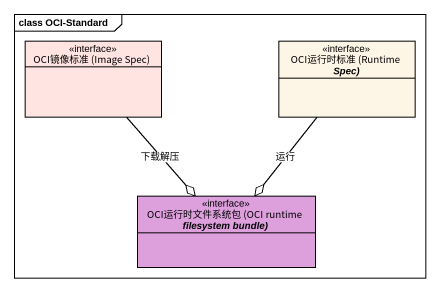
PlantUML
@startuml
mainframe class OCI-Standard
hide circle
hide empty members
interface "OCI镜像标准 (Image Spec)" as OCI镜像标准_Image_Spec #FFE4E1
interface "OCI运行时标准 (Runtime Spec)" as OCI运行时标准_Runtime_Spec #FDF5E6
interface "OCI运行时文件系统包 (OCI runtime filesystem bundle)" as OCI运行时文件系统包_OCI_runtime #DDA0DD
OCI镜像标准_Image_Spec --o OCI运行时文件系统包_OCI_runtime : 下载解压
OCI运行时标准_Runtime_Spec --o OCI运行时文件系统包_OCI_runtime : 运行
@enduml
